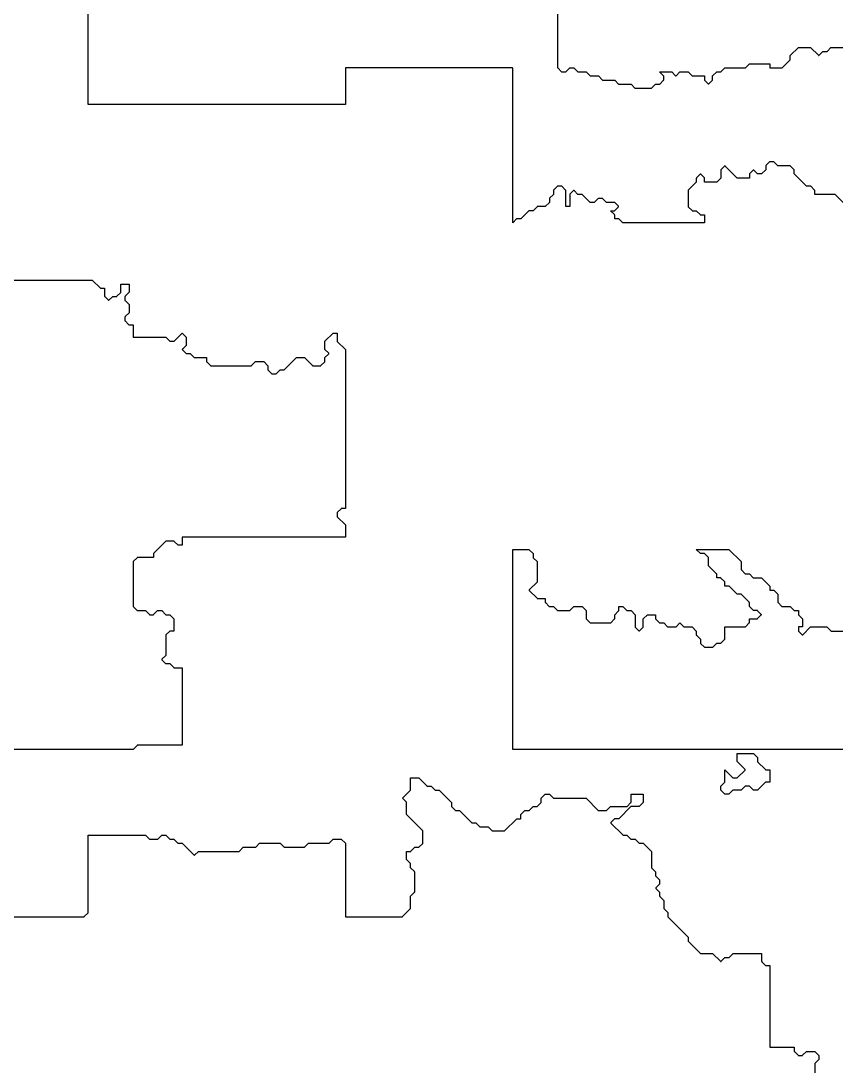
# Model space of a CAD drawing. Header units: metres. Extents: x 0 to 799, y 1 to 1100.
# Drawn here: x 399.5 to 599.2, y 283.4 to 539.5 of the extents above; entities that cross this region are included whole.
import ezdxf

# ---------------------------------------------------------------- set-up
doc = ezdxf.new("R2010")
doc.units = ezdxf.units.M
doc.layers.add('forest', color=7, linetype='Continuous')

msp = doc.modelspace()

# ---------------------------------------------------------------- linework, layer by layer
at = {"layer": 'forest', "color": 194}
for points in [[(600.97, 495.03), (599.03, 496.97), (599.02, 496.98), (599.01, 496.98), (599.01, 496.99), (599, 496.99), (598.99, 497), (598.98, 497), (598.97, 497), (598.96, 497), (594, 497), (594, 497), (594, 497), (594, 497.96), (594, 497.97), (594, 497.98), (594, 497.99), (593.99, 498), (593.99, 498.01), (593.98, 498.01), (593.98, 498.02), (593.97, 498.03), (593.03, 498.97), (593.02, 498.98), (593.01, 498.98), (593.01, 498.99), (593, 498.99), (592.99, 499), (592.98, 499), (592.97, 499), (592.96, 499), (592, 499), (592, 499), (592, 499), (589, 502), (589, 502), (589, 502), (589, 502.96), (589, 502.97), (589, 502.98), (589, 502.99), (588.99, 503), (588.99, 503.01), (588.98, 503.01), (588.98, 503.02), (588.97, 503.03), (588.03, 503.97), (588.02, 503.98), (588.01, 503.98), (588.01, 503.99), (588, 503.99), (587.99, 504), (587.98, 504), (587.97, 504), (587.96, 504), (585, 504), (585, 504), (585, 504), (584.03, 504.97), (584.02, 504.98), (584.01, 504.98), (584.01, 504.99), (584, 504.99), (583.99, 505), (583.98, 505), (583.97, 505), (583.96, 505), (583.04, 505), (583.03, 505), (583.02, 505), (583.01, 505), (583, 504.99), (582.99, 504.99), (582.99, 504.98), (582.98, 504.98), (582.97, 504.97), (582.03, 504.03), (582.02, 504.02), (582.02, 504.01), (582.01, 504.01), (582.01, 504), (582, 503.99), (582, 503.98), (582, 503.97), (582, 503.96), (582, 503), (582, 503), (582, 503), (581, 502), (581, 502), (581, 502), (580, 502), (580, 502), (580, 502), (579.07, 502.93), (579.06, 502.94), (579.06, 502.94), (579.05, 502.95), (579.04, 502.95), (579.03, 502.95), (579.02, 502.96), (579.01, 502.96), (579, 502.96), (578.99, 502.96), (578.98, 502.96), (578.97, 502.95), (578.96, 502.95), (578.95, 502.95), (578.94, 502.94), (578.94, 502.94), (578.93, 502.93), (578.03, 502.03), (578.02, 502.02), (578.02, 502.01), (578.01, 502.01), (578.01, 502), (578, 501.99), (578, 501.98), (578, 501.97), (578, 501.96), (578, 501), (578, 501), (578, 501), (575, 501), (575, 501), (575, 501), (572.07, 503.93), (572.06, 503.94), (572.06, 503.94), (572.05, 503.95), (572.04, 503.95), (572.03, 503.95), (572.02, 503.96), (572.01, 503.96), (572, 503.96), (571.99, 503.96), (571.98, 503.96), (571.97, 503.95), (571.96, 503.95), (571.95, 503.95), (571.94, 503.94), (571.94, 503.94), (571.93, 503.93), (571.03, 503.03), (571.02, 503.02), (571.02, 503.01), (571.01, 503.01), (571.01, 503), (571, 502.99), (571, 502.98), (571, 502.97), (571, 502.96), (571, 501), (571, 501), (571, 501), (570, 500), (570, 500), (570, 500), (567, 500), (567, 500), (567, 500), (567, 500.96), (567, 500.97), (567, 500.98), (567, 500.99), (566.99, 501), (566.99, 501.01), (566.98, 501.01), (566.98, 501.02), (566.97, 501.03), (566.07, 501.93), (566.06, 501.94), (566.06, 501.94), (566.05, 501.95), (566.04, 501.95), (566.03, 501.95), (566.02, 501.96), (566.01, 501.96), (566, 501.96), (565.99, 501.96), (565.98, 501.96), (565.97, 501.95), (565.96, 501.95), (565.95, 501.95), (565.94, 501.94), (565.94, 501.94), (565.93, 501.93), (565.03, 501.03), (565.02, 501.02), (565.02, 501.01), (565.01, 501.01), (565.01, 501), (565, 500.99), (565, 500.98), (565, 500.97), (565, 500.96), (565, 500), (565, 500), (565, 500), (563.03, 498.03), (563.02, 498.02), (563.02, 498.01), (563.01, 498.01), (563.01, 498), (563, 497.99), (563, 497.98), (563, 497.97), (563, 497.96), (563, 494.04), (563, 494.03), (563, 494.02), (563, 494.01), (563.01, 494), (563.01, 493.99), (563.02, 493.99), (563.02, 493.98), (563.03, 493.97), (563.97, 493.03), (563.98, 493.02), (563.99, 493.02), (563.99, 493.01), (564, 493.01), (564.01, 493), (564.02, 493), (564.03, 493), (564.04, 493), (565, 493), (565, 493), (565, 493), (565.97, 492.03), (565.98, 492.02), (565.99, 492.02), (565.99, 492.01), (566, 492.01), (566.01, 492), (566.02, 492), (566.03, 492), (566.04, 492), (567, 492), (567, 492), (567, 492), (567, 490), (567, 490), (567, 490), (547, 490), (547, 490), (547, 490), (546.03, 490.97), (546.02, 490.98), (546.01, 490.98), (546.01, 490.99), (546, 490.99), (545.99, 491), (545.98, 491), (545.97, 491), (545.96, 491), (545, 491), (545, 491), (545, 491), (545, 491.96), (545, 491.97), (545, 491.98), (545, 491.99), (544.99, 492), (544.99, 492.01), (544.98, 492.01), (544.98, 492.02), (544.97, 492.03), (544, 493), (544, 493), (544, 493), (544.96, 493), (544.97, 493), (544.98, 493), (544.99, 493), (545, 493.01), (545.01, 493.01), (545.01, 493.02), (545.02, 493.02), (545.03, 493.03), (545.93, 493.93), (545.94, 493.94), (545.94, 493.94), (545.95, 493.95), (545.95, 493.96), (545.95, 493.97), (545.96, 493.98), (545.96, 493.99), (545.96, 494), (545.96, 494.01), (545.96, 494.02), (545.95, 494.03), (545.95, 494.04), (545.95, 494.05), (545.94, 494.06), (545.94, 494.06), (545.93, 494.07), (545.03, 494.97), (545.02, 494.98), (545.01, 494.98), (545.01, 494.99), (545, 494.99), (544.99, 495), (544.98, 495), (544.97, 495), (544.96, 495), (543, 495), (543, 495), (543, 495), (542.03, 495.97), (542.02, 495.98), (542.01, 495.98), (542.01, 495.99), (542, 495.99), (541.99, 496), (541.98, 496), (541.97, 496), (541.96, 496), (541.04, 496), (541.03, 496), (541.02, 496), (541.01, 496), (541, 495.99), (540.99, 495.99), (540.99, 495.98), (540.98, 495.98), (540.97, 495.97), (540, 495), (540, 495), (540, 495), (539, 495), (539, 495), (539, 495), (537.03, 496.97), (537.02, 496.98), (537.01, 496.98), (537.01, 496.99), (537, 496.99), (536.99, 497), (536.98, 497), (536.97, 497), (536.96, 497), (536, 497), (536, 497), (536, 497), (535.07, 497.93), (535.06, 497.94), (535.06, 497.94), (535.05, 497.95), (535.04, 497.95), (535.03, 497.95), (535.02, 497.96), (535.01, 497.96), (535, 497.96), (534.99, 497.96), (534.98, 497.96), (534.97, 497.95), (534.96, 497.95), (534.95, 497.95), (534.94, 497.94), (534.94, 497.94), (534.93, 497.93), (534.03, 497.03), (534.02, 497.02), (534.02, 497.01), (534.01, 497.01), (534.01, 497), (534, 496.99), (534, 496.98), (534, 496.97), (534, 496.96), (534, 494), (534, 494), (534, 494), (533, 494), (533, 494), (533, 494), (533, 497.96), (533, 497.97), (533, 497.98), (533, 497.99), (532.99, 498), (532.99, 498.01), (532.98, 498.01), (532.98, 498.02), (532.97, 498.03), (532.03, 498.97), (532.02, 498.98), (532.01, 498.98), (532.01, 498.99), (532, 498.99), (531.99, 499), (531.98, 499), (531.97, 499), (531.96, 499), (531.04, 499), (531.03, 499), (531.02, 499), (531.01, 499), (531, 498.99), (530.99, 498.99), (530.99, 498.98), (530.98, 498.98), (530.97, 498.97), (530.03, 498.03), (530.02, 498.02), (530.02, 498.01), (530.01, 498.01), (530.01, 498), (530, 497.99), (530, 497.98), (530, 497.97), (530, 497.96), (530, 497), (530, 497), (530, 497), (529.03, 496.03), (529.02, 496.02), (529.02, 496.01), (529.01, 496.01), (529.01, 496), (529, 495.99), (529, 495.98), (529, 495.97), (529, 495.96), (529, 495), (529, 495), (529, 495), (528, 494), (528, 494), (528, 494), (526.04, 494), (526.03, 494), (526.02, 494), (526.01, 494), (526, 493.99), (525.99, 493.99), (525.99, 493.98), (525.98, 493.98), (525.97, 493.97), (525, 493), (525, 493), (525, 493), (524.04, 493), (524.03, 493), (524.02, 493), (524.01, 493), (524, 492.99), (523.99, 492.99), (523.99, 492.98), (523.98, 492.98), (523.97, 492.97), (522, 491), (522, 491), (522, 491), (521.04, 491), (521.03, 491), (521.02, 491), (521.01, 491), (521, 490.99), (520.99, 490.99), (520.99, 490.98), (520.98, 490.98), (520.97, 490.97), (520, 490), (520, 490), (520, 490), (520, 527.9), (520, 527.91), (520, 527.92), (520, 527.93), (519.99, 527.94), (519.99, 527.95), (519.98, 527.96), (519.98, 527.96), (519.97, 527.97), (519.96, 527.98), (519.96, 527.98), (519.95, 527.99), (519.94, 527.99), (519.93, 528), (519.92, 528), (519.91, 528), (519.9, 528), (479.1, 528), (479.09, 528), (479.08, 528), (479.07, 528), (479.06, 527.99), (479.05, 527.99), (479.04, 527.98), (479.04, 527.98), (479.03, 527.97), (479.02, 527.96), (479.02, 527.96), (479.01, 527.95), (479.01, 527.94), (479, 527.93), (479, 527.92), (479, 527.91), (479, 527.9), (479, 519), (479, 519), (479, 519), (416, 519), (416, 519), (416, 519), (416, 621.9)], [(531, 588), (531, 528.04), (531, 528.03), (531, 528.02), (531, 528.01), (531.01, 528), (531.01, 527.99), (531.02, 527.99), (531.02, 527.98), (531.03, 527.97), (531.97, 527.03), (531.98, 527.02), (531.99, 527.02), (531.99, 527.01), (532, 527.01), (532.01, 527), (532.02, 527), (532.03, 527), (532.04, 527), (532.96, 527), (532.97, 527), (532.98, 527), (532.99, 527), (533, 527.01), (533.01, 527.01), (533.01, 527.02), (533.02, 527.02), (533.03, 527.03), (534, 528), (534, 528), (534, 528), (535, 528), (535, 528), (535, 528), (535.97, 527.03), (535.98, 527.02), (535.99, 527.02), (535.99, 527.01), (536, 527.01), (536.01, 527), (536.02, 527), (536.03, 527), (536.04, 527), (538, 527), (538, 527), (538, 527), (538.97, 526.03), (538.98, 526.02), (538.99, 526.02), (538.99, 526.01), (539, 526.01), (539.01, 526), (539.02, 526), (539.03, 526), (539.04, 526), (541, 526), (541, 526), (541, 526), (541.97, 525.03), (541.98, 525.02), (541.99, 525.02), (541.99, 525.01), (542, 525.01), (542.01, 525), (542.02, 525), (542.03, 525), (542.04, 525), (545, 525), (545, 525), (545, 525), (545.97, 524.03), (545.98, 524.02), (545.99, 524.02), (545.99, 524.01), (546, 524.01), (546.01, 524), (546.02, 524), (546.03, 524), (546.04, 524), (549, 524), (549, 524), (549, 524), (549.97, 523.03), (549.98, 523.02), (549.99, 523.02), (549.99, 523.01), (550, 523.01), (550.01, 523), (550.02, 523), (550.03, 523), (550.04, 523), (553.96, 523), (553.97, 523), (553.98, 523), (553.99, 523), (554, 523.01), (554.01, 523.01), (554.01, 523.02), (554.02, 523.02), (554.03, 523.03), (555, 524), (555, 524), (555, 524), (555.96, 524), (555.97, 524), (555.98, 524), (555.99, 524), (556, 524.01), (556.01, 524.01), (556.01, 524.02), (556.02, 524.02), (556.03, 524.03), (556.97, 524.97), (556.98, 524.98), (556.98, 524.99), (556.99, 524.99), (556.99, 525), (557, 525.01), (557, 525.02), (557, 525.03), (557, 525.04), (557, 525.96), (557, 525.97), (557, 525.98), (557, 525.99), (556.99, 526), (556.99, 526.01), (556.98, 526.01), (556.98, 526.02), (556.97, 526.03), (556, 527), (556, 527), (556, 527), (559, 527), (559, 527), (559, 527), (559.93, 526.07), (559.94, 526.06), (559.94, 526.06), (559.95, 526.05), (559.96, 526.05), (559.97, 526.05), (559.98, 526.04), (559.99, 526.04), (560, 526.04), (560.01, 526.04), (560.02, 526.04), (560.03, 526.05), (560.04, 526.05), (560.05, 526.05), (560.06, 526.06), (560.06, 526.06), (560.07, 526.07), (561, 527), (561, 527), (561, 527), (563, 527), (563, 527), (563, 527), (563.97, 526.03), (563.98, 526.02), (563.99, 526.02), (563.99, 526.01), (564, 526.01), (564.01, 526), (564.02, 526), (564.03, 526), (564.04, 526), (567, 526), (567, 526), (567, 526), (567, 525.04), (567, 525.03), (567, 525.02), (567, 525.01), (567.01, 525), (567.01, 524.99), (567.02, 524.99), (567.02, 524.98), (567.03, 524.97), (567.93, 524.07), (567.94, 524.06), (567.94, 524.06), (567.95, 524.05), (567.96, 524.05), (567.97, 524.05), (567.98, 524.04), (567.99, 524.04), (568, 524.04), (568.01, 524.04), (568.02, 524.04), (568.03, 524.05), (568.04, 524.05), (568.05, 524.05), (568.06, 524.06), (568.06, 524.06), (568.07, 524.07), (568.97, 524.97), (568.98, 524.98), (568.98, 524.99), (568.99, 524.99), (568.99, 525), (569, 525.01), (569, 525.02), (569, 525.03), (569, 525.04), (569, 526), (569, 526), (569, 526), (570, 527), (570, 527), (570, 527), (570.96, 527), (570.97, 527), (570.98, 527), (570.99, 527), (571, 527.01), (571.01, 527.01), (571.01, 527.02), (571.02, 527.02), (571.03, 527.03), (572, 528), (572, 528), (572, 528), (576.96, 528), (576.97, 528), (576.98, 528), (576.99, 528), (577, 528.01), (577.01, 528.01), (577.01, 528.02), (577.02, 528.02), (577.03, 528.03), (578, 529), (578, 529), (578, 529), (583, 529), (583, 529), (583, 529), (583, 528.1), (583, 528.09), (583, 528.08), (583, 528.07), (583.01, 528.06), (583.01, 528.05), (583.02, 528.04), (583.02, 528.04), (583.03, 528.03), (583.04, 528.02), (583.04, 528.02), (583.05, 528.01), (583.06, 528.01), (583.07, 528), (583.08, 528), (583.09, 528), (583.1, 528), (585.96, 528), (585.97, 528), (585.98, 528), (585.99, 528), (586, 528.01), (586.01, 528.01), (586.01, 528.02), (586.02, 528.02), (586.03, 528.03), (587.97, 529.97), (587.98, 529.98), (587.98, 529.99), (587.99, 529.99), (587.99, 530), (588, 530.01), (588, 530.02), (588, 530.03), (588, 530.04), (588, 531), (588, 531), (588, 531), (590, 533), (590, 533), (590, 533), (593, 533), (593, 533), (593, 533), (594.93, 531.07), (594.94, 531.06), (594.94, 531.06), (594.95, 531.05), (594.96, 531.05), (594.97, 531.05), (594.98, 531.04), (594.99, 531.04), (595, 531.04), (595.01, 531.04), (595.02, 531.04), (595.03, 531.05), (595.04, 531.05), (595.05, 531.05), (595.06, 531.06), (595.06, 531.06), (595.07, 531.07), (596, 532), (596, 532), (596, 532), (596.96, 532), (596.97, 532), (596.98, 532), (596.99, 532), (597, 532.01), (597.01, 532.01), (597.01, 532.02), (597.02, 532.02), (597.03, 532.03), (598, 533), (598, 533), (598, 533), (606, 533)], [(375.1, 476), (417, 476), (417, 476), (417, 476), (418.97, 474.03), (418.98, 474.02), (418.99, 474.02), (418.99, 474.01), (419, 474.01), (419.01, 474), (419.02, 474), (419.03, 474), (419.04, 474), (420, 474), (420, 474), (420, 474), (420, 472.04), (420, 472.03), (420, 472.02), (420, 472.01), (420.01, 472), (420.01, 471.99), (420.02, 471.99), (420.02, 471.98), (420.03, 471.97), (420.93, 471.07), (420.94, 471.06), (420.94, 471.06), (420.95, 471.05), (420.96, 471.05), (420.97, 471.05), (420.98, 471.04), (420.99, 471.04), (421, 471.04), (421.01, 471.04), (421.02, 471.04), (421.03, 471.05), (421.04, 471.05), (421.05, 471.05), (421.06, 471.06), (421.06, 471.06), (421.07, 471.07), (422, 472), (422, 472), (422, 472), (422.96, 472), (422.97, 472), (422.98, 472), (422.99, 472), (423, 472.01), (423.01, 472.01), (423.01, 472.02), (423.02, 472.02), (423.03, 472.03), (423.97, 472.97), (423.98, 472.98), (423.98, 472.99), (423.99, 472.99), (423.99, 473), (424, 473.01), (424, 473.02), (424, 473.03), (424, 473.04), (424, 475), (424, 475), (424, 475), (426, 475), (426, 475), (426, 475), (426, 473), (426, 473), (426, 473), (425.03, 472.03), (425.02, 472.02), (425.02, 472.01), (425.01, 472.01), (425.01, 472), (425, 471.99), (425, 471.98), (425, 471.97), (425, 471.96), (425, 471.04), (425, 471.03), (425, 471.02), (425, 471.01), (425.01, 471), (425.01, 470.99), (425.02, 470.99), (425.02, 470.98), (425.03, 470.97), (426, 470), (426, 470), (426, 470), (426, 468), (426, 468), (426, 468), (425.03, 467.03), (425.02, 467.02), (425.02, 467.01), (425.01, 467.01), (425.01, 467), (425, 466.99), (425, 466.98), (425, 466.97), (425, 466.96), (425, 466.04), (425, 466.03), (425, 466.02), (425, 466.01), (425.01, 466), (425.01, 465.99), (425.02, 465.99), (425.02, 465.98), (425.03, 465.97), (425.97, 465.03), (425.98, 465.02), (425.99, 465.02), (425.99, 465.01), (426, 465.01), (426.01, 465), (426.02, 465), (426.03, 465), (426.04, 465), (427, 465), (427, 465), (427, 465), (427, 462.1), (427, 462.09), (427, 462.08), (427, 462.07), (427.01, 462.06), (427.01, 462.05), (427.02, 462.04), (427.02, 462.04), (427.03, 462.03), (427.04, 462.02), (427.04, 462.02), (427.05, 462.01), (427.06, 462.01), (427.07, 462), (427.08, 462), (427.09, 462), (427.1, 462), (435, 462), (435, 462), (435, 462), (435.97, 461.03), (435.98, 461.02), (435.99, 461.02), (435.99, 461.01), (436, 461.01), (436.01, 461), (436.02, 461), (436.03, 461), (436.04, 461), (436.96, 461), (436.97, 461), (436.98, 461), (436.99, 461), (437, 461.01), (437.01, 461.01), (437.01, 461.02), (437.02, 461.02), (437.03, 461.03), (439, 463), (439, 463), (439, 463), (440, 462), (440, 462), (440, 462), (440, 460), (440, 460), (440, 460), (439.07, 459.07), (439.06, 459.06), (439.06, 459.06), (439.05, 459.05), (439.05, 459.04), (439.05, 459.03), (439.04, 459.02), (439.04, 459.01), (439.04, 459), (439.04, 458.99), (439.04, 458.98), (439.05, 458.97), (439.05, 458.96), (439.05, 458.95), (439.06, 458.94), (439.06, 458.94), (439.07, 458.93), (439.97, 458.03), (439.98, 458.02), (439.99, 458.02), (439.99, 458.01), (440, 458.01), (440.01, 458), (440.02, 458), (440.03, 458), (440.04, 458), (441, 458), (441, 458), (441, 458), (441.97, 457.03), (441.98, 457.02), (441.99, 457.02), (441.99, 457.01), (442, 457.01), (442.01, 457), (442.02, 457), (442.03, 457), (442.04, 457), (445, 457), (445, 457), (445, 457), (445, 456.04), (445, 456.03), (445, 456.02), (445, 456.01), (445.01, 456), (445.01, 455.99), (445.02, 455.99), (445.02, 455.98), (445.03, 455.97), (445.97, 455.03), (445.98, 455.02), (445.99, 455.02), (445.99, 455.01), (446, 455.01), (446.01, 455), (446.02, 455), (446.03, 455), (446.04, 455), (455.96, 455), (455.97, 455), (455.98, 455), (455.99, 455), (456, 455.01), (456.01, 455.01), (456.01, 455.02), (456.02, 455.02), (456.03, 455.03), (457, 456), (457, 456), (457, 456), (459, 456), (459, 456), (459, 456), (460, 455), (460, 455), (460, 455), (460, 454.04), (460, 454.03), (460, 454.02), (460, 454.01), (460.01, 454), (460.01, 453.99), (460.02, 453.99), (460.02, 453.98), (460.03, 453.97), (460.97, 453.03), (460.98, 453.02), (460.99, 453.02), (460.99, 453.01), (461, 453.01), (461.01, 453), (461.02, 453), (461.03, 453), (461.04, 453), (461.96, 453), (461.97, 453), (461.98, 453), (461.99, 453), (462, 453.01), (462.01, 453.01), (462.01, 453.02), (462.02, 453.02), (462.03, 453.03), (463, 454), (463, 454), (463, 454), (463.96, 454), (463.97, 454), (463.98, 454), (463.99, 454), (464, 454.01), (464.01, 454.01), (464.01, 454.02), (464.02, 454.02), (464.03, 454.03), (467, 457), (467, 457), (467, 457), (469, 457), (469, 457), (469, 457), (470.97, 455.03), (470.98, 455.02), (470.99, 455.02), (470.99, 455.01), (471, 455.01), (471.01, 455), (471.02, 455), (471.03, 455), (471.04, 455), (472.96, 455), (472.97, 455), (472.98, 455), (472.99, 455), (473, 455.01), (473.01, 455.01), (473.01, 455.02), (473.02, 455.02), (473.03, 455.03), (473.97, 455.97), (473.98, 455.98), (473.98, 455.99), (473.99, 455.99), (473.99, 456), (474, 456.01), (474, 456.02), (474, 456.03), (474, 456.04), (474, 457), (474, 457), (474, 457), (474.93, 457.93), (474.94, 457.94), (474.94, 457.94), (474.95, 457.95), (474.95, 457.96), (474.95, 457.97), (474.96, 457.98), (474.96, 457.99), (474.96, 458), (474.96, 458.01), (474.96, 458.02), (474.95, 458.03), (474.95, 458.04), (474.95, 458.05), (474.94, 458.06), (474.94, 458.06), (474.93, 458.07), (474, 459), (474, 459), (474, 459), (474, 461), (474, 461), (474, 461), (476, 463), (476, 463), (476, 463), (477, 463), (477, 463), (477, 463), (477, 461.04), (477, 461.03), (477, 461.02), (477, 461.01), (477.01, 461), (477.01, 460.99), (477.02, 460.99), (477.02, 460.98), (477.03, 460.97), (479, 459), (479, 459), (479, 459), (479, 420), (479, 420), (479, 420), (478.04, 420), (478.03, 420), (478.02, 420), (478.01, 420), (478, 419.99), (477.99, 419.99), (477.99, 419.98), (477.98, 419.98), (477.97, 419.97), (477.03, 419.03), (477.02, 419.02), (477.02, 419.01), (477.01, 419.01), (477.01, 419), (477, 418.99), (477, 418.98), (477, 418.97), (477, 418.96), (477, 418.04), (477, 418.03), (477, 418.02), (477, 418.01), (477.01, 418), (477.01, 417.99), (477.02, 417.99), (477.02, 417.98), (477.03, 417.97), (479, 416), (479, 416), (479, 416), (479, 413), (479, 413), (479, 413), (439.1, 413), (439.09, 413), (439.08, 413), (439.07, 413), (439.06, 412.99), (439.05, 412.99), (439.04, 412.98), (439.04, 412.98), (439.03, 412.97), (439.02, 412.96), (439.02, 412.96), (439.01, 412.95), (439.01, 412.94), (439, 412.93), (439, 412.92), (439, 412.91), (439, 412.9), (439, 411), (439, 411), (439, 411), (438, 411), (438, 411), (438, 411), (437.03, 411.97), (437.02, 411.98), (437.01, 411.98), (437.01, 411.99), (437, 411.99), (436.99, 412), (436.98, 412), (436.97, 412), (436.96, 412), (435.04, 412), (435.03, 412), (435.02, 412), (435.01, 412), (435, 411.99), (434.99, 411.99), (434.99, 411.98), (434.98, 411.98), (434.97, 411.97), (432.03, 409.03), (432.02, 409.02), (432.02, 409.01), (432.01, 409.01), (432.01, 409), (432, 408.99), (432, 408.98), (432, 408.97), (432, 408.96), (432, 408), (432, 408), (432, 408), (428.04, 408), (428.03, 408), (428.02, 408), (428.01, 408), (428, 407.99), (427.99, 407.99), (427.99, 407.98), (427.98, 407.98), (427.97, 407.97), (427.03, 407.03), (427.02, 407.02), (427.02, 407.01), (427.01, 407.01), (427.01, 407), (427, 406.99), (427, 406.98), (427, 406.97), (427, 406.96), (427, 396.04), (427, 396.03), (427, 396.02), (427, 396.01), (427.01, 396), (427.01, 395.99), (427.02, 395.99), (427.02, 395.98), (427.03, 395.97), (427.97, 395.03), (427.98, 395.02), (427.99, 395.02), (427.99, 395.01), (428, 395.01), (428.01, 395), (428.02, 395), (428.03, 395), (428.04, 395), (430, 395), (430, 395), (430, 395), (430.97, 394.03), (430.98, 394.02), (430.99, 394.02), (430.99, 394.01), (431, 394.01), (431.01, 394), (431.02, 394), (431.03, 394), (431.04, 394), (431.96, 394), (431.97, 394), (431.98, 394), (431.99, 394), (432, 394.01), (432.01, 394.01), (432.01, 394.02), (432.02, 394.02), (432.03, 394.03), (433, 395), (433, 395), (433, 395), (434, 395), (434, 395), (434, 395), (434.97, 394.03), (434.98, 394.02), (434.99, 394.02), (434.99, 394.01), (435, 394.01), (435.01, 394), (435.02, 394), (435.03, 394), (435.04, 394), (436, 394), (436, 394), (436, 394), (437, 393), (437, 393), (437, 393), (437, 390), (437, 390), (437, 390), (436.04, 390), (436.03, 390), (436.02, 390), (436.01, 390), (436, 389.99), (435.99, 389.99), (435.99, 389.98), (435.98, 389.98), (435.97, 389.97), (435.03, 389.03), (435.02, 389.02), (435.02, 389.01), (435.01, 389.01), (435.01, 389), (435, 388.99), (435, 388.98), (435, 388.97), (435, 388.96), (435, 384), (435, 384), (435, 384), (434.07, 383.07), (434.06, 383.06), (434.06, 383.06), (434.05, 383.05), (434.05, 383.04), (434.05, 383.03), (434.04, 383.02), (434.04, 383.01), (434.04, 383), (434.04, 382.99), (434.04, 382.98), (434.05, 382.97), (434.05, 382.96), (434.05, 382.95), (434.06, 382.94), (434.06, 382.94), (434.07, 382.93), (434.97, 382.03), (434.98, 382.02), (434.99, 382.02), (434.99, 382.01), (435, 382.01), (435.01, 382), (435.02, 382), (435.03, 382), (435.04, 382), (436, 382), (436, 382), (436, 382), (436.97, 381.03), (436.98, 381.02), (436.99, 381.02), (436.99, 381.01), (437, 381.01), (437.01, 381), (437.02, 381), (437.03, 381), (437.04, 381), (439, 381), (439, 381), (439, 381), (439, 362), (439, 362), (439, 362), (428.04, 362), (428.03, 362), (428.02, 362), (428.01, 362), (428, 361.99), (427.99, 361.99), (427.99, 361.98), (427.98, 361.98), (427.97, 361.97), (427, 361), (427, 361), (427, 361), (375.1, 361)], [(520, 410), (520, 410), (524, 410), (524, 410), (524, 410), (525, 409), (525, 409), (525, 409), (525, 408.04), (525, 408.03), (525, 408.02), (525, 408.01), (525.01, 408), (525.01, 407.99), (525.02, 407.99), (525.02, 407.98), (525.03, 407.97), (526, 407), (526, 407), (526, 407), (526, 402), (526, 402), (526, 402), (524.07, 400.07), (524.06, 400.06), (524.06, 400.06), (524.05, 400.05), (524.05, 400.04), (524.05, 400.03), (524.04, 400.02), (524.04, 400.01), (524.04, 400), (524.04, 399.99), (524.04, 399.98), (524.05, 399.97), (524.05, 399.96), (524.05, 399.95), (524.06, 399.94), (524.06, 399.94), (524.07, 399.93), (525.97, 398.03), (525.98, 398.02), (525.99, 398.02), (525.99, 398.01), (526, 398.01), (526.01, 398), (526.02, 398), (526.03, 398), (526.04, 398), (528, 398), (528, 398), (528, 398), (528, 397.04), (528, 397.03), (528, 397.02), (528, 397.01), (528.01, 397), (528.01, 396.99), (528.02, 396.99), (528.02, 396.98), (528.03, 396.97), (528.97, 396.03), (528.98, 396.02), (528.99, 396.02), (528.99, 396.01), (529, 396.01), (529.01, 396), (529.02, 396), (529.03, 396), (529.04, 396), (530, 396), (530, 396), (530, 396), (530.97, 395.03), (530.98, 395.02), (530.99, 395.02), (530.99, 395.01), (531, 395.01), (531.01, 395), (531.02, 395), (531.03, 395), (531.04, 395), (533.96, 395), (533.97, 395), (533.98, 395), (533.99, 395), (534, 395.01), (534.01, 395.01), (534.01, 395.02), (534.02, 395.02), (534.03, 395.03), (535, 396), (535, 396), (535, 396), (537, 396), (537, 396), (537, 396), (538, 395), (538, 395), (538, 395), (538, 393.04), (538, 393.03), (538, 393.02), (538, 393.01), (538.01, 393), (538.01, 392.99), (538.02, 392.99), (538.02, 392.98), (538.03, 392.97), (538.97, 392.03), (538.98, 392.02), (538.99, 392.02), (538.99, 392.01), (539, 392.01), (539.01, 392), (539.02, 392), (539.03, 392), (539.04, 392), (543.96, 392), (543.97, 392), (543.98, 392), (543.99, 392), (544, 392.01), (544.01, 392.01), (544.01, 392.02), (544.02, 392.02), (544.03, 392.03), (544.97, 392.97), (544.98, 392.98), (544.98, 392.99), (544.99, 392.99), (544.99, 393), (545, 393.01), (545, 393.02), (545, 393.03), (545, 393.04), (545, 394), (545, 394), (545, 394), (545.97, 394.97), (545.98, 394.98), (545.98, 394.99), (545.99, 394.99), (545.99, 395), (546, 395.01), (546, 395.02), (546, 395.03), (546, 395.04), (546, 396), (546, 396), (546, 396), (547, 396), (547, 396), (547, 396), (547.97, 395.03), (547.98, 395.02), (547.99, 395.02), (547.99, 395.01), (548, 395.01), (548.01, 395), (548.02, 395), (548.03, 395), (548.04, 395), (549, 395), (549, 395), (549, 395), (550, 394), (550, 394), (550, 394), (550, 391.04), (550, 391.03), (550, 391.02), (550, 391.01), (550.01, 391), (550.01, 390.99), (550.02, 390.99), (550.02, 390.98), (550.03, 390.97), (550.93, 390.07), (550.94, 390.06), (550.94, 390.06), (550.95, 390.05), (550.96, 390.05), (550.97, 390.05), (550.98, 390.04), (550.99, 390.04), (551, 390.04), (551.01, 390.04), (551.02, 390.04), (551.03, 390.05), (551.04, 390.05), (551.05, 390.05), (551.06, 390.06), (551.06, 390.06), (551.07, 390.07), (551.97, 390.97), (551.98, 390.98), (551.98, 390.99), (551.99, 390.99), (551.99, 391), (552, 391.01), (552, 391.02), (552, 391.03), (552, 391.04), (552, 393), (552, 393), (552, 393), (553, 394), (553, 394), (553, 394), (555, 394), (555, 394), (555, 394), (555, 393.04), (555, 393.03), (555, 393.02), (555, 393.01), (555.01, 393), (555.01, 392.99), (555.02, 392.99), (555.02, 392.98), (555.03, 392.97), (555.97, 392.03), (555.98, 392.02), (555.99, 392.02), (555.99, 392.01), (556, 392.01), (556.01, 392), (556.02, 392), (556.03, 392), (556.04, 392), (557, 392), (557, 392), (557, 392), (557.97, 391.03), (557.98, 391.02), (557.99, 391.02), (557.99, 391.01), (558, 391.01), (558.01, 391), (558.02, 391), (558.03, 391), (558.04, 391), (559.96, 391), (559.97, 391), (559.98, 391), (559.99, 391), (560, 391.01), (560.01, 391.01), (560.01, 391.02), (560.02, 391.02), (560.03, 391.03), (561, 392), (561, 392), (561, 392), (561.97, 391.03), (561.98, 391.02), (561.99, 391.02), (561.99, 391.01), (562, 391.01), (562.01, 391), (562.02, 391), (562.03, 391), (562.04, 391), (564, 391), (564, 391), (564, 391), (565, 390), (565, 390), (565, 390), (565, 389.04), (565, 389.03), (565, 389.02), (565, 389.01), (565.01, 389), (565.01, 388.99), (565.02, 388.99), (565.02, 388.98), (565.03, 388.97), (566, 388), (566, 388), (566, 388), (566, 387.04), (566, 387.03), (566, 387.02), (566, 387.01), (566.01, 387), (566.01, 386.99), (566.02, 386.99), (566.02, 386.98), (566.03, 386.97), (566.97, 386.03), (566.98, 386.02), (566.99, 386.02), (566.99, 386.01), (567, 386.01), (567.01, 386), (567.02, 386), (567.03, 386), (567.04, 386), (568.96, 386), (568.97, 386), (568.98, 386), (568.99, 386), (569, 386.01), (569.01, 386.01), (569.01, 386.02), (569.02, 386.02), (569.03, 386.03), (570, 387), (570, 387), (570, 387), (570.96, 387), (570.97, 387), (570.98, 387), (570.99, 387), (571, 387.01), (571.01, 387.01), (571.01, 387.02), (571.02, 387.02), (571.03, 387.03), (571.97, 387.97), (571.98, 387.98), (571.98, 387.99), (571.99, 387.99), (571.99, 388), (572, 388.01), (572, 388.02), (572, 388.03), (572, 388.04), (572, 391), (572, 391), (572, 391), (576.96, 391), (576.97, 391), (576.98, 391), (576.99, 391), (577, 391.01), (577.01, 391.01), (577.01, 391.02), (577.02, 391.02), (577.03, 391.03), (577.97, 391.97), (577.98, 391.98), (577.98, 391.99), (577.99, 391.99), (577.99, 392), (578, 392.01), (578, 392.02), (578, 392.03), (578, 392.04), (578, 393), (578, 393), (578, 393), (579.96, 393), (579.97, 393), (579.98, 393), (579.99, 393), (580, 393.01), (580.01, 393.01), (580.01, 393.02), (580.02, 393.02), (580.03, 393.03), (580.93, 393.93), (580.94, 393.94), (580.94, 393.94), (580.95, 393.95), (580.95, 393.96), (580.95, 393.97), (580.96, 393.98), (580.96, 393.99), (580.96, 394), (580.96, 394.01), (580.96, 394.02), (580.95, 394.03), (580.95, 394.04), (580.95, 394.05), (580.94, 394.06), (580.94, 394.06), (580.93, 394.07), (580.03, 394.97), (580.02, 394.98), (580.01, 394.98), (580.01, 394.99), (580, 394.99), (579.99, 395), (579.98, 395), (579.97, 395), (579.96, 395), (579, 395), (579, 395), (579, 395), (578, 396), (578, 396), (578, 396), (578, 396.96), (578, 396.97), (578, 396.98), (578, 396.99), (577.99, 397), (577.99, 397.01), (577.98, 397.01), (577.98, 397.02), (577.97, 397.03), (576.03, 398.97), (576.02, 398.98), (576.01, 398.98), (576.01, 398.99), (576, 398.99), (575.99, 399), (575.98, 399), (575.97, 399), (575.96, 399), (575, 399), (575, 399), (575, 399), (573.03, 400.97), (573.02, 400.98), (573.01, 400.98), (573.01, 400.99), (573, 400.99), (572.99, 401), (572.98, 401), (572.97, 401), (572.96, 401), (572, 401), (572, 401), (572, 401), (572, 401.96), (572, 401.97), (572, 401.98), (572, 401.99), (571.99, 402), (571.99, 402.01), (571.98, 402.01), (571.98, 402.02), (571.97, 402.03), (571.03, 402.97), (571.02, 402.98), (571.01, 402.98), (571.01, 402.99), (571, 402.99), (570.99, 403), (570.98, 403), (570.97, 403), (570.96, 403), (570, 403), (570, 403), (570, 403), (570, 403.96), (570, 403.97), (570, 403.98), (570, 403.99), (569.99, 404), (569.99, 404.01), (569.98, 404.01), (569.98, 404.02), (569.97, 404.03), (568, 406), (568, 406), (568, 406), (568, 407.96), (568, 407.97), (568, 407.98), (568, 407.99), (567.99, 408), (567.99, 408.01), (567.98, 408.01), (567.98, 408.02), (567.97, 408.03), (567.03, 408.97), (567.02, 408.98), (567.01, 408.98), (567.01, 408.99), (567, 408.99), (566.99, 409), (566.98, 409), (566.97, 409), (566.96, 409), (566, 409), (566, 409), (566, 409), (565, 410), (565, 410), (565, 410), (573, 410), (573, 410), (573, 410), (576, 407), (576, 407), (576, 407), (576, 405.04), (576, 405.03), (576, 405.02), (576, 405.01), (576.01, 405), (576.01, 404.99), (576.02, 404.99), (576.02, 404.98), (576.03, 404.97), (576.97, 404.03), (576.98, 404.02), (576.99, 404.02), (576.99, 404.01), (577, 404.01), (577.01, 404), (577.02, 404), (577.03, 404), (577.04, 404), (578, 404), (578, 404), (578, 404), (578.97, 403.03), (578.98, 403.02), (578.99, 403.02), (578.99, 403.01), (579, 403.01), (579.01, 403), (579.02, 403), (579.03, 403), (579.04, 403), (581, 403), (581, 403), (581, 403), (583, 401), (583, 401), (583, 401), (583, 400.1), (583, 400.09), (583, 400.08), (583, 400.07), (583.01, 400.06), (583.01, 400.05), (583.02, 400.04), (583.02, 400.04), (583.03, 400.03), (583.04, 400.02), (583.04, 400.02), (583.05, 400.01), (583.06, 400.01), (583.07, 400), (583.08, 400), (583.09, 400), (583.1, 400), (584, 400), (584, 400), (584, 400), (585, 399), (585, 399), (585, 399), (585, 397.04), (585, 397.03), (585, 397.02), (585, 397.01), (585.01, 397), (585.01, 396.99), (585.02, 396.99), (585.02, 396.98), (585.03, 396.97), (585.97, 396.03), (585.98, 396.02), (585.99, 396.02), (585.99, 396.01), (586, 396.01), (586.01, 396), (586.02, 396), (586.03, 396), (586.04, 396), (588, 396), (588, 396), (588, 396), (588.97, 395.03), (588.98, 395.02), (588.99, 395.02), (588.99, 395.01), (589, 395.01), (589.01, 395), (589.02, 395), (589.03, 395), (589.04, 395), (590, 395), (590, 395), (590, 395), (590, 394.04), (590, 394.03), (590, 394.02), (590, 394.01), (590.01, 394), (590.01, 393.99), (590.02, 393.99), (590.02, 393.98), (590.03, 393.97), (591, 393), (591, 393), (591, 393), (591, 391), (591, 391), (591, 391), (590.1, 391), (590.09, 391), (590.08, 391), (590.07, 391), (590.06, 390.99), (590.05, 390.99), (590.04, 390.98), (590.04, 390.98), (590.03, 390.97), (590.02, 390.96), (590.02, 390.96), (590.01, 390.95), (590.01, 390.94), (590, 390.93), (590, 390.92), (590, 390.91), (590, 390.9), (590, 390.04), (590, 390.03), (590, 390.02), (590, 390.01), (590.01, 390), (590.01, 389.99), (590.02, 389.99), (590.02, 389.98), (590.03, 389.97), (590.93, 389.07), (590.94, 389.06), (590.94, 389.06), (590.95, 389.05), (590.96, 389.05), (590.97, 389.05), (590.98, 389.04), (590.99, 389.04), (591, 389.04), (591.01, 389.04), (591.02, 389.04), (591.03, 389.05), (591.04, 389.05), (591.05, 389.05), (591.06, 389.06), (591.06, 389.06), (591.07, 389.07), (593, 391), (593, 391), (593, 391), (597, 391), (597, 391), (597, 391), (597.97, 390.03), (597.98, 390.02), (597.99, 390.02), (597.99, 390.01), (598, 390.01), (598.01, 390), (598.02, 390), (598.03, 390), (598.04, 390), (600.96, 390)], [(626, 361), (520, 361), (520, 361), (520, 361), (520, 410), (520, 410)], [(571, 351), (571, 351), (571, 352), (571, 352), (571, 352), (571.97, 352.97), (571.98, 352.98), (571.98, 352.99), (571.99, 352.99), (571.99, 353), (572, 353.01), (572, 353.02), (572, 353.03), (572, 353.04), (572, 356), (572, 356), (572, 356), (573.97, 354.03), (573.98, 354.02), (573.99, 354.02), (573.99, 354.01), (574, 354.01), (574.01, 354), (574.02, 354), (574.03, 354), (574.04, 354), (574.96, 354), (574.97, 354), (574.98, 354), (574.99, 354), (575, 354.01), (575.01, 354.01), (575.01, 354.02), (575.02, 354.02), (575.03, 354.03), (576.93, 355.93), (576.94, 355.94), (576.94, 355.94), (576.95, 355.95), (576.95, 355.96), (576.95, 355.97), (576.96, 355.98), (576.96, 355.99), (576.96, 356), (576.96, 356.01), (576.96, 356.02), (576.95, 356.03), (576.95, 356.04), (576.95, 356.05), (576.94, 356.06), (576.94, 356.06), (576.93, 356.07), (575, 358), (575, 358), (575, 358), (575, 360), (575, 360), (575, 360), (579, 360), (579, 360), (579, 360), (580, 359), (580, 359), (580, 359), (580, 358.04), (580, 358.03), (580, 358.02), (580, 358.01), (580.01, 358), (580.01, 357.99), (580.02, 357.99), (580.02, 357.98), (580.03, 357.97), (581.97, 356.03), (581.98, 356.02), (581.99, 356.02), (581.99, 356.01), (582, 356.01), (582.01, 356), (582.02, 356), (582.03, 356), (582.04, 356), (583, 356), (583, 356), (583, 356), (583, 353), (583, 353), (583, 353), (582.04, 353), (582.03, 353), (582.02, 353), (582.01, 353), (582, 352.99), (581.99, 352.99), (581.99, 352.98), (581.98, 352.98), (581.97, 352.97), (580, 351), (580, 351), (580, 351), (579, 351), (579, 351), (579, 351), (578.03, 351.97), (578.02, 351.98), (578.01, 351.98), (578.01, 351.99), (578, 351.99), (577.99, 352), (577.98, 352), (577.97, 352), (577.96, 352), (577.04, 352), (577.03, 352), (577.02, 352), (577.01, 352), (577, 351.99), (576.99, 351.99), (576.99, 351.98), (576.98, 351.98), (576.97, 351.97), (576, 351), (576, 351), (576, 351), (574.04, 351), (574.03, 351), (574.02, 351), (574.01, 351), (574, 350.99), (573.99, 350.99), (573.99, 350.98), (573.98, 350.98), (573.97, 350.97), (573, 350), (573, 350), (573, 350), (572, 350), (572, 350), (572, 350), (571, 351), (571, 351)], [(364, 320), (414.96, 320), (414.97, 320), (414.98, 320), (414.99, 320), (415, 320.01), (415.01, 320.01), (415.01, 320.02), (415.02, 320.02), (415.03, 320.03), (415.97, 320.97), (415.98, 320.98), (415.98, 320.99), (415.99, 320.99), (415.99, 321), (416, 321.01), (416, 321.02), (416, 321.03), (416, 321.04), (416, 340), (416, 340), (416, 340), (430, 340), (430, 340), (430, 340), (430.97, 339.03), (430.98, 339.02), (430.99, 339.02), (430.99, 339.01), (431, 339.01), (431.01, 339), (431.02, 339), (431.03, 339), (431.04, 339), (432.96, 339), (432.97, 339), (432.98, 339), (432.99, 339), (433, 339.01), (433.01, 339.01), (433.01, 339.02), (433.02, 339.02), (433.03, 339.03), (434, 340), (434, 340), (434, 340), (435, 340), (435, 340), (435, 340), (435.97, 339.03), (435.98, 339.02), (435.99, 339.02), (435.99, 339.01), (436, 339.01), (436.01, 339), (436.02, 339), (436.03, 339), (436.04, 339), (437, 339), (437, 339), (437, 339), (437.97, 338.03), (437.98, 338.02), (437.99, 338.02), (437.99, 338.01), (438, 338.01), (438.01, 338), (438.02, 338), (438.03, 338), (438.04, 338), (439, 338), (439, 338), (439, 338), (441.93, 335.07), (441.94, 335.06), (441.94, 335.06), (441.95, 335.05), (441.96, 335.05), (441.97, 335.05), (441.98, 335.04), (441.99, 335.04), (442, 335.04), (442.01, 335.04), (442.02, 335.04), (442.03, 335.05), (442.04, 335.05), (442.05, 335.05), (442.06, 335.06), (442.06, 335.06), (442.07, 335.07), (443, 336), (443, 336), (443, 336), (452.96, 336), (452.97, 336), (452.98, 336), (452.99, 336), (453, 336.01), (453.01, 336.01), (453.01, 336.02), (453.02, 336.02), (453.03, 336.03), (454, 337), (454, 337), (454, 337), (456.96, 337), (456.97, 337), (456.98, 337), (456.99, 337), (457, 337.01), (457.01, 337.01), (457.01, 337.02), (457.02, 337.02), (457.03, 337.03), (458, 338), (458, 338), (458, 338), (463, 338), (463, 338), (463, 338), (463.97, 337.03), (463.98, 337.02), (463.99, 337.02), (463.99, 337.01), (464, 337.01), (464.01, 337), (464.02, 337), (464.03, 337), (464.04, 337), (468.96, 337), (468.97, 337), (468.98, 337), (468.99, 337), (469, 337.01), (469.01, 337.01), (469.01, 337.02), (469.02, 337.02), (469.03, 337.03), (470, 338), (470, 338), (470, 338), (474.96, 338), (474.97, 338), (474.98, 338), (474.99, 338), (475, 338.01), (475.01, 338.01), (475.01, 338.02), (475.02, 338.02), (475.03, 338.03), (476, 339), (476, 339), (476, 339), (478, 339), (478, 339), (478, 339), (479, 338), (479, 338), (479, 338), (479, 320.1), (479, 320.09), (479, 320.08), (479, 320.07), (479.01, 320.06), (479.01, 320.05), (479.02, 320.04), (479.02, 320.04), (479.03, 320.03), (479.04, 320.02), (479.04, 320.02), (479.05, 320.01), (479.06, 320.01), (479.07, 320), (479.08, 320), (479.09, 320), (479.1, 320), (492.96, 320), (492.97, 320), (492.98, 320), (492.99, 320), (493, 320.01), (493.01, 320.01), (493.01, 320.02), (493.02, 320.02), (493.03, 320.03), (494.97, 321.97), (494.98, 321.98), (494.98, 321.99), (494.99, 321.99), (494.99, 322), (495, 322.01), (495, 322.02), (495, 322.03), (495, 322.04), (495, 325), (495, 325), (495, 325), (495.97, 325.97), (495.98, 325.98), (495.98, 325.99), (495.99, 325.99), (495.99, 326), (496, 326.01), (496, 326.02), (496, 326.03), (496, 326.04), (496, 330.96), (496, 330.97), (496, 330.98), (496, 330.99), (495.99, 331), (495.99, 331.01), (495.98, 331.01), (495.98, 331.02), (495.97, 331.03), (495, 332), (495, 332), (495, 332), (495, 332.96), (495, 332.97), (495, 332.98), (495, 332.99), (494.99, 333), (494.99, 333.01), (494.98, 333.01), (494.98, 333.02), (494.97, 333.03), (494, 334), (494, 334), (494, 334), (494, 336), (494, 336), (494, 336), (494.96, 336), (494.97, 336), (494.98, 336), (494.99, 336), (495, 336.01), (495.01, 336.01), (495.01, 336.02), (495.02, 336.02), (495.03, 336.03), (496, 337), (496, 337), (496, 337), (496.96, 337), (496.97, 337), (496.98, 337), (496.99, 337), (497, 337.01), (497.01, 337.01), (497.01, 337.02), (497.02, 337.02), (497.03, 337.03), (497.97, 337.97), (497.98, 337.98), (497.98, 337.99), (497.99, 337.99), (497.99, 338), (498, 338.01), (498, 338.02), (498, 338.03), (498, 338.04), (498, 340.96), (498, 340.97), (498, 340.98), (498, 340.99), (497.99, 341), (497.99, 341.01), (497.98, 341.01), (497.98, 341.02), (497.97, 341.03), (494, 345), (494, 345), (494, 345), (494, 347.96), (494, 347.97), (494, 347.98), (494, 347.99), (493.99, 348), (493.99, 348.01), (493.98, 348.01), (493.98, 348.02), (493.97, 348.03), (493, 349), (493, 349), (493, 349), (494.97, 350.97), (494.98, 350.98), (494.98, 350.99), (494.99, 350.99), (494.99, 351), (495, 351.01), (495, 351.02), (495, 351.03), (495, 351.04), (495, 354), (495, 354), (495, 354), (497, 354), (497, 354), (497, 354), (498.97, 352.03), (498.98, 352.02), (498.99, 352.02), (498.99, 352.01), (499, 352.01), (499.01, 352), (499.02, 352), (499.03, 352), (499.04, 352), (500, 352), (500, 352), (500, 352), (500.97, 351.03), (500.98, 351.02), (500.99, 351.02), (500.99, 351.01), (501, 351.01), (501.01, 351), (501.02, 351), (501.03, 351), (501.04, 351), (502, 351), (502, 351), (502, 351), (505, 348), (505, 348), (505, 348), (505, 347.04), (505, 347.03), (505, 347.02), (505, 347.01), (505.01, 347), (505.01, 346.99), (505.02, 346.99), (505.02, 346.98), (505.03, 346.97), (505.97, 346.03), (505.98, 346.02), (505.99, 346.02), (505.99, 346.01), (506, 346.01), (506.01, 346), (506.02, 346), (506.03, 346), (506.04, 346), (507, 346), (507, 346), (507, 346), (509.97, 343.03), (509.98, 343.02), (509.99, 343.02), (509.99, 343.01), (510, 343.01), (510.01, 343), (510.02, 343), (510.03, 343), (510.04, 343), (511, 343), (511, 343), (511, 343), (511.97, 342.03), (511.98, 342.02), (511.99, 342.02), (511.99, 342.01), (512, 342.01), (512.01, 342), (512.02, 342), (512.03, 342), (512.04, 342), (514, 342), (514, 342), (514, 342), (514.97, 341.03), (514.98, 341.02), (514.99, 341.02), (514.99, 341.01), (515, 341.01), (515.01, 341), (515.02, 341), (515.03, 341), (515.04, 341), (517.96, 341), (517.97, 341), (517.98, 341), (517.99, 341), (518, 341.01), (518.01, 341.01), (518.01, 341.02), (518.02, 341.02), (518.03, 341.03), (521, 344), (521, 344), (521, 344), (521.9, 344), (521.91, 344), (521.92, 344), (521.93, 344), (521.94, 344.01), (521.95, 344.01), (521.96, 344.02), (521.96, 344.02), (521.97, 344.03), (521.98, 344.04), (521.98, 344.04), (521.99, 344.05), (521.99, 344.06), (522, 344.07), (522, 344.08), (522, 344.09), (522, 344.1), (522, 345), (522, 345), (522, 345), (523, 346), (523, 346), (523, 346), (523.96, 346), (523.97, 346), (523.98, 346), (523.99, 346), (524, 346.01), (524.01, 346.01), (524.01, 346.02), (524.02, 346.02), (524.03, 346.03), (525, 347), (525, 347), (525, 347), (525.96, 347), (525.97, 347), (525.98, 347), (525.99, 347), (526, 347.01), (526.01, 347.01), (526.01, 347.02), (526.02, 347.02), (526.03, 347.03), (526.97, 347.97), (526.98, 347.98), (526.98, 347.99), (526.99, 347.99), (526.99, 348), (527, 348.01), (527, 348.02), (527, 348.03), (527, 348.04), (527, 349), (527, 349), (527, 349), (528, 350), (528, 350), (528, 350), (529, 350), (529, 350), (529, 350), (529.97, 349.03), (529.98, 349.02), (529.99, 349.02), (529.99, 349.01), (530, 349.01), (530.01, 349), (530.02, 349), (530.03, 349), (530.04, 349), (538, 349), (538, 349), (538, 349), (540.97, 346.03), (540.98, 346.02), (540.99, 346.02), (540.99, 346.01), (541, 346.01), (541.01, 346), (541.02, 346), (541.03, 346), (541.04, 346), (542.96, 346), (542.97, 346), (542.98, 346), (542.99, 346), (543, 346.01), (543.01, 346.01), (543.01, 346.02), (543.02, 346.02), (543.03, 346.03), (544, 347), (544, 347), (544, 347), (547.96, 347), (547.97, 347), (547.98, 347), (547.99, 347), (548, 347.01), (548.01, 347.01), (548.01, 347.02), (548.02, 347.02), (548.03, 347.03), (548.97, 347.97), (548.98, 347.98), (548.98, 347.99), (548.99, 347.99), (548.99, 348), (549, 348.01), (549, 348.02), (549, 348.03), (549, 348.04), (549, 350), (549, 350), (549, 350), (552, 350), (552, 350), (552, 350), (552, 348), (552, 348), (552, 348), (551, 347), (551, 347), (551, 347), (549.04, 347), (549.03, 347), (549.02, 347), (549.01, 347), (549, 346.99), (548.99, 346.99), (548.99, 346.98), (548.98, 346.98), (548.97, 346.97), (546, 344), (546, 344), (546, 344), (545.04, 344), (545.03, 344), (545.02, 344), (545.01, 344), (545, 343.99), (544.99, 343.99), (544.99, 343.98), (544.98, 343.98), (544.97, 343.97), (544.07, 343.07), (544.06, 343.06), (544.06, 343.06), (544.05, 343.05), (544.05, 343.04), (544.05, 343.03), (544.04, 343.02), (544.04, 343.01), (544.04, 343), (544.04, 342.99), (544.04, 342.98), (544.05, 342.97), (544.05, 342.96), (544.05, 342.95), (544.06, 342.94), (544.06, 342.94), (544.07, 342.93), (546.97, 340.03), (546.98, 340.02), (546.99, 340.02), (546.99, 340.01), (547, 340.01), (547.01, 340), (547.02, 340), (547.03, 340), (547.04, 340), (548, 340), (548, 340), (548, 340), (548.97, 339.03), (548.98, 339.02), (548.99, 339.02), (548.99, 339.01), (549, 339.01), (549.01, 339), (549.02, 339), (549.03, 339), (549.04, 339), (550, 339), (550, 339), (550, 339), (550.97, 338.03), (550.98, 338.02), (550.99, 338.02), (550.99, 338.01), (551, 338.01), (551.01, 338), (551.02, 338), (551.03, 338), (551.04, 338), (552, 338), (552, 338), (552, 338), (554, 336), (554, 336), (554, 336), (554, 332.04), (554, 332.03), (554, 332.02), (554, 332.01), (554.01, 332), (554.01, 331.99), (554.02, 331.99), (554.02, 331.98), (554.03, 331.97), (555, 331), (555, 331), (555, 331), (555, 330.04), (555, 330.03), (555, 330.02), (555, 330.01), (555.01, 330), (555.01, 329.99), (555.02, 329.99), (555.02, 329.98), (555.03, 329.97), (556, 329), (556, 329), (556, 329), (556, 328), (556, 328), (556, 328), (555.07, 327.07), (555.06, 327.06), (555.06, 327.06), (555.05, 327.05), (555.05, 327.04), (555.05, 327.03), (555.04, 327.02), (555.04, 327.01), (555.04, 327), (555.04, 326.99), (555.04, 326.98), (555.05, 326.97), (555.05, 326.96), (555.05, 326.95), (555.06, 326.94), (555.06, 326.94), (555.07, 326.93), (556, 326), (556, 326), (556, 326), (556, 325.04), (556, 325.03), (556, 325.02), (556, 325.01), (556.01, 325), (556.01, 324.99), (556.02, 324.99), (556.02, 324.98), (556.03, 324.97), (557, 324), (557, 324), (557, 324), (557, 322.04), (557, 322.03), (557, 322.02), (557, 322.01), (557.01, 322), (557.01, 321.99), (557.02, 321.99), (557.02, 321.98), (557.03, 321.97), (558, 321), (558, 321), (558, 321), (558, 320.04), (558, 320.03), (558, 320.02), (558, 320.01), (558.01, 320), (558.01, 319.99), (558.02, 319.99), (558.02, 319.98), (558.03, 319.97), (563, 315), (563, 315), (563, 315), (563, 314.04), (563, 314.03), (563, 314.02), (563, 314.01), (563.01, 314), (563.01, 313.99), (563.02, 313.99), (563.02, 313.98), (563.03, 313.97), (565.97, 311.03), (565.98, 311.02), (565.99, 311.02), (565.99, 311.01), (566, 311.01), (566.01, 311), (566.02, 311), (566.03, 311), (566.04, 311), (569, 311), (569, 311), (569, 311), (570.93, 309.07), (570.94, 309.06), (570.94, 309.06), (570.95, 309.05), (570.96, 309.05), (570.97, 309.05), (570.98, 309.04), (570.99, 309.04), (571, 309.04), (571.01, 309.04), (571.02, 309.04), (571.03, 309.05), (571.04, 309.05), (571.05, 309.05), (571.06, 309.06), (571.06, 309.06), (571.07, 309.07), (572, 310), (572, 310), (572, 310), (572.96, 310), (572.97, 310), (572.98, 310), (572.99, 310), (573, 310.01), (573.01, 310.01), (573.01, 310.02), (573.02, 310.02), (573.03, 310.03), (574, 311), (574, 311), (574, 311), (581, 311), (581, 311), (581, 311), (581, 309.04), (581, 309.03), (581, 309.02), (581, 309.01), (581.01, 309), (581.01, 308.99), (581.02, 308.99), (581.02, 308.98), (581.03, 308.97), (581.97, 308.03), (581.98, 308.02), (581.99, 308.02), (581.99, 308.01), (582, 308.01), (582.01, 308), (582.02, 308), (582.03, 308), (582.04, 308), (583, 308), (583, 308), (583, 308), (583, 288.1), (583, 288.09), (583, 288.08), (583, 288.07), (583.01, 288.06), (583.01, 288.05), (583.02, 288.04), (583.02, 288.04), (583.03, 288.03), (583.04, 288.02), (583.04, 288.02), (583.05, 288.01), (583.06, 288.01), (583.07, 288), (583.08, 288), (583.09, 288), (583.1, 288), (589, 288), (589, 288), (589, 288), (589, 287.04), (589, 287.03), (589, 287.02), (589, 287.01), (589.01, 287), (589.01, 286.99), (589.02, 286.99), (589.02, 286.98), (589.03, 286.97), (589.97, 286.03), (589.98, 286.02), (589.99, 286.02), (589.99, 286.01), (590, 286.01), (590.01, 286), (590.02, 286), (590.03, 286), (590.04, 286), (590.96, 286), (590.97, 286), (590.98, 286), (590.99, 286), (591, 286.01), (591.01, 286.01), (591.01, 286.02), (591.02, 286.02), (591.03, 286.03), (592, 287), (592, 287), (592, 287), (594, 287), (594, 287), (594, 287), (595, 286), (595, 286), (595, 286), (595, 285), (595, 285), (595, 285), (594.03, 284.03), (594.02, 284.02), (594.02, 284.01), (594.01, 284.01), (594.01, 284), (594, 283.99), (594, 283.98), (594, 283.97), (594, 283.96), (594, 281)]]:
    msp.add_lwpolyline(points, dxfattribs=at)

doc.saveas('drawing.dxf')
